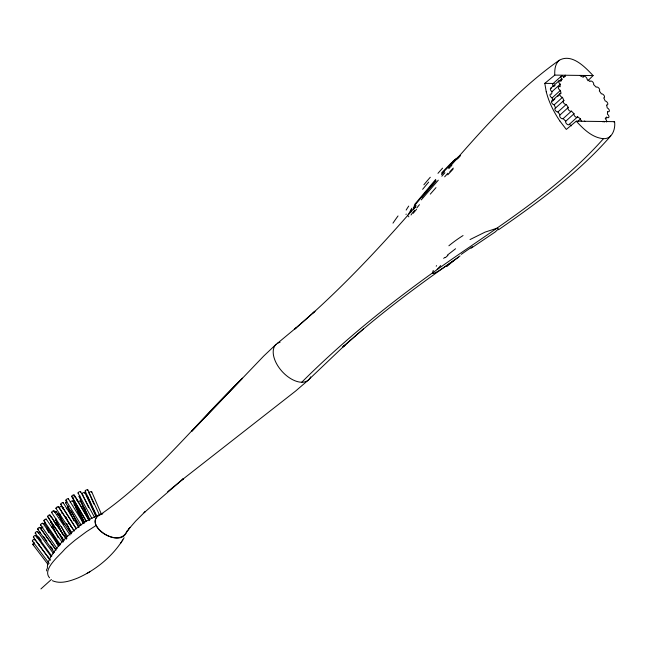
<?xml version="1.0" encoding="UTF-8"?>
<svg xmlns="http://www.w3.org/2000/svg" width="647" height="647" viewBox="0 0 647 647"><rect width="100%" height="100%" fill="white"/><g stroke="black" fill="none" stroke-linecap="round" stroke-linejoin="round"><path stroke-width="0.97" d="M46.624 570.921L46.713 568.996M97.22 527.289C102.711 536.201 121.919 543.747 126.982 531.009M126.933 531.341C120.01 551.26 78.497 521.506 102.501 513.758M408.031 215.119L411.832 208.269M433.239 270.381L432.495 272.945M52.375 580.707C60.608 584.306 69.989 581.087 77.85 577.989C96.71 569.554 113.476 555.595 124.095 537.77M102.841 513.702C96.112 513.839 92.925 521.894 96.985 526.925M120.714 543.157L121.434 542.057M122.129 540.989L122.825 539.93M410.691 210.72L411.524 209.531M127.661 530.686L129.861 527.556L126.723 532.012M129.861 527.556L128.988 528.793L135.692 521.078L144.944 511.866L144.055 512.723L183.158 478.95L182.163 479.767L295.533 391.12L308.546 379.926M411.015 210.849L411.71 209.919M414.662 204.428L435.746 179.405M414.064 206.118L435.779 180.392M413.312 207.849L415.609 204.986M413.36 209.393L413.708 208.965M414.387 208.124L414.056 208.536M414.557 207.922L415.406 206.886M436.207 266.176L436.628 265.674M421.795 197.586L436.102 180.942M421.27 199.891L438.31 180.165M441.61 174.69L444.157 171.843M451.533 164.839C484.385 127.119 518.093 89.367 559.162 60.308C571.899 53.086 585.001 67.029 593.089 75.578L587.913 80.746M416.183 205.754C378.236 249.435 338.527 291.773 294.409 329.323L314.976 311.247L313.011 312.986M441.812 176.21L444.926 172.749M441.739 172.765L450.943 163.27M441.804 173.711L451.371 163.861M610.752 135.951C578.515 172.911 538.627 201.961 498.554 229.742M448.411 167.209L451.477 163.99M559.801 120.908L566.295 129.432L576.275 121.183L614.577 121.652C615.629 128.874 612.28 139.154 603.473 138.676C565.486 181.564 517.746 213.931 470.854 246.159C410.902 286.815 353.019 330.924 301.737 382.264M448.711 168.649L449.277 168.05M449.552 167.751L451.841 165.381M614.068 122.17L614.577 121.652M309.331 379.085L344.956 345.134L342.991 346.865C379.288 314.151 418.569 284.971 458.699 257.158M559.162 60.308C555.053 63.956 554.511 69.949 554.786 75.101L544.806 83.358L546.238 91.825M453.07 162.268L453.725 161.677A40.648 20.3 -33.5 0 1 454.574 160.868M443.68 258.396L444.74 257.425M452.9 161.435L453.329 161.046M453.232 162.122L454.38 161.095M552.959 83.698L561.256 76.217M550.654 88.324L558.943 80.843M559.663 80.754L561.742 78.885M563.472 77.624L565.543 75.756A2.41 1.391 47.9 0 1 565.195 75.189M553.735 86.641L555.11 85.388M559.954 81.029L562.025 79.152A2.41 1.391 47.9 0 1 561.159 76.314A2.41 1.391 47.9 0 1 563.812 77.017A29.843 17.186 47.9 0 1 565.543 75.756M551.818 93.419A29.843 17.186 47.9 0 1 551.98 91.656L560.27 84.175A2.41 1.391 47.9 0 1 558.701 81.279A2.41 1.391 47.9 0 1 561.03 81.158A29.843 17.186 47.9 0 1 562.025 79.152M571.519 125.85A29.843 17.186 47.9 0 1 569.36 124.289A2.41 1.391 47.9 0 1 566.885 124.111A2.41 1.391 47.9 0 1 565.761 121.215A29.843 17.186 47.9 0 1 563.157 118.595A2.41 1.391 47.9 0 1 560.439 117.6A2.41 1.391 47.9 0 1 560.067 114.915A29.843 17.186 47.9 0 1 557.957 111.931A2.41 1.391 47.9 0 1 555.215 110.208A2.41 1.391 47.9 0 1 555.627 107.936A29.843 17.186 47.9 0 1 554.18 104.838A2.41 1.391 47.9 0 1 551.632 102.533A2.41 1.391 47.9 0 1 552.797 100.859A29.843 17.186 47.9 0 1 552.134 97.891L560.423 90.41A2.41 1.391 47.9 0 1 558.28 87.701A2.41 1.391 47.9 0 1 560.1 86.771A29.843 17.186 47.9 0 1 560.27 84.175M551.818 101.037L560.108 93.556M552.797 100.859L554.867 98.991M557.633 96.492L559.016 95.246M554.18 104.838L562.469 97.357A2.41 1.391 47.9 0 1 559.922 95.044A2.41 1.391 47.9 0 1 561.086 93.378A29.843 17.186 47.9 0 1 560.423 90.41M555.627 107.936L563.917 100.455A29.843 17.186 47.9 0 1 562.469 97.357M557.957 111.931L566.246 104.45A29.843 17.186 47.9 0 0 568.357 107.426A2.41 1.391 47.9 0 0 568.729 110.119A2.41 1.391 47.9 0 0 571.447 111.106A29.843 17.186 47.9 0 0 574.051 113.735A2.41 1.391 47.9 0 0 575.183 116.622A2.41 1.391 47.9 0 0 577.65 116.808A29.843 17.186 47.9 0 0 580.537 118.854A2.41 1.391 47.9 0 0 581.766 121.312M560.067 114.915L568.357 107.426M40.931 588.924L51.404 579.477M563.157 118.595L571.447 111.106M565.761 121.215L574.051 113.735M569.36 124.289L577.65 116.808M577.771 121.353L580.537 118.854M605.22 118.409L606.603 117.164A2.41 1.391 47.9 0 0 608.932 117.042A2.41 1.391 47.9 0 0 607.363 114.147A29.843 17.186 47.9 0 0 607.533 111.551A2.41 1.391 47.9 0 0 609.361 110.621A2.41 1.391 47.9 0 0 607.209 107.912A29.843 17.186 47.9 0 0 606.546 104.943A2.41 1.391 47.9 0 0 607.711 103.277A2.41 1.391 47.9 0 0 605.163 100.964A29.843 17.186 47.9 0 0 603.716 97.867A2.41 1.391 47.9 0 0 604.128 95.594A2.41 1.391 47.9 0 0 601.386 93.872A29.843 17.186 47.9 0 0 599.276 90.895A2.41 1.391 47.9 0 0 598.904 88.202A2.41 1.391 47.9 0 0 596.186 87.216A29.843 17.186 47.9 0 0 593.582 84.587A2.41 1.391 47.9 0 0 592.45 81.7A2.41 1.391 47.9 0 0 589.983 81.522A29.843 17.186 47.9 0 0 587.096 79.468A2.41 1.391 47.9 0 0 585.3 76.605A2.41 1.391 47.9 0 0 583.279 77.252A29.843 17.186 47.9 0 0 580.343 75.942A2.41 1.391 47.9 0 0 580.173 75.376M276.148 344.293L263.669 356.101L191.463 431.541L242.488 378.171C195.895 423.47 155.086 476.321 101.498 513.864M457.162 158.523L457.777 157.981M342.991 346.865L363.46 328.911M454.412 160.092L460.332 155.846M454.615 160.893L457.785 158.345L456.458 159.299M447.295 255.201L455.569 248.755M277.474 343.298L296.423 327.56M167.702 491.688L183.158 478.95M457.93 158.24L458.44 157.876M446.373 265.739L460.082 255.88M445.953 266.038L438.431 271.101L434.024 273.269M458.707 157.585L459.127 157.302M471.081 248.238L495.157 232.006L498.15 229.2L498.182 228.48L497.195 228.27A3.138 0.712 -15.6 0 0 496.71 228.31L485.072 232.127L470.013 239.568M96.185 525.437L86.577 531.599L75.626 539.744A114.147 43.867 -25 0 0 64.635 549.319C59.791 555.458 41.772 569.287 49.568 577.795M86.666 573.622L90.37 571.422M98.894 515.457C86.641 519.104 76.645 527.79 67.442 536.339A83.754 37.203 -30.4 0 0 55.035 550.451C51.542 555.781 46.786 561.677 47.425 568.438M554.786 75.101L593.089 75.578M544.806 83.358L553.792 83.471M603.473 138.676C592.215 137.746 583.513 129.085 576.275 121.183M32.868 544.531L48.113 564.548M34.728 539.355L50.28 560.132M32.39 541.062L49.148 563.44M38.796 537.172L41.182 540.366M35.722 535.498L51.194 556.59M33.401 537.22L50.07 559.938M47.87 556.76L49.043 558.361M43.325 536.323L46.883 541.224M50.434 546.125L52.803 549.392M37.575 531.494L53.547 553.67M35.229 533.185L51.8 556.177M40.025 527.426L56.087 550.079M40.85 528.801L55.763 549.829M37.68 529.109L54.308 552.57M42.953 523.302L58.877 546.133M40.575 524.96L57.073 548.599M44.497 523.544L59.815 545.615M46.269 519.161L62.063 542.154M43.883 520.786L60.244 544.604M51.226 516.67L66.358 538.951M48.84 518.304L63.972 540.585M49.956 515.004L66.164 538.983M47.554 516.613L63.762 540.593M56.184 511.453L71.113 533.945M53.992 510.871L70.038 535.02M51.574 512.456L67.62 536.606M58.384 506.771L74.235 531.098M55.949 508.316L71.793 532.651M61.724 506.261L75.861 528.138M59.306 507.838L73.984 530.556M63.139 502.695L78.748 527.232M60.713 504.264L76.322 528.801M65.517 502.719L79.848 525.72M68.356 498.772L83.633 523.552M65.881 500.26L81.158 525.041M74.09 494.987L88.874 520.091M71.607 496.467L86.391 521.571M75.125 496.346L88.841 519.743M72.634 497.802L86.35 521.207M80.584 491.647L94.486 517.204M78.052 493.038L91.947 518.595M68.986 528.745L71.283 533.168M79.557 511.923L84.353 521.911M84.264 508.437L89.715 520.075M83.212 506.682L89.504 520.107M87.798 489.868L99.759 515.513M85.194 491.122L96.726 515.853M84.83 492.553L95.934 516.363M82.226 493.798L88.631 507.539M79.104 496.613L89.779 519.517M80.422 501.118L88.962 519.436M74.17 501.069L84.425 523.051M76.467 507.66L83.722 523.229M74.526 504.215L83.495 523.447M72.901 501.029L83.148 523.011M71.235 510.92L78.918 527.41M67.49 507.094L73.895 520.835M68.776 510.038L71.34 515.538M69.561 523.423L70.838 526.173M65.945 516.953L69.358 524.28M66.681 523.423L71.38 533.5M68.849 529.133L70.555 532.796M59.378 514.6L64.077 524.677M58.837 514.219L62.686 522.461M59.411 515.732L61.546 520.309M61.36 526.464L66.916 538.369M55.569 519.234L62.832 534.802M55.82 519.945L60.947 530.936M55.019 522.55L56.305 525.299M61.433 536.29L63.568 540.868M59.443 533.759L63.285 542M50.862 522.186L58.125 537.754M52.771 526.949L55.335 532.449M54.866 538.28L58.287 545.607M52.496 533.88L57.623 544.871M46.907 528.72L48.614 532.384M87.612 496.637L96.573 516.961M91.712 491.825L101.312 513.912M89.076 493.006L93.88 504.053M602.996 121.984A29.843 17.186 47.9 0 0 603.821 121.312A2.41 1.391 47.9 0 0 604.646 121.976M584.904 121.345A29.843 17.186 47.9 0 1 584.354 121.07A2.41 1.391 47.9 0 1 584.33 121.312M606.603 117.164A29.843 17.186 47.9 0 1 605.608 119.169A2.41 1.391 47.9 0 1 606.506 121.976M566.246 104.45A2.41 1.391 47.9 0 1 563.505 102.727A2.41 1.391 47.9 0 1 563.917 100.455M552.134 97.891A2.41 1.391 47.9 0 1 549.999 95.319A2.41 1.391 47.9 0 1 551.527 94.13M551.98 91.656A2.41 1.391 47.9 0 1 550.379 89.27A2.41 1.391 47.9 0 1 551.6 88.105M553.484 86.374A2.41 1.391 47.9 0 1 552.675 84.191A2.41 1.391 47.9 0 1 554.123 83.568M310.649 376.845A24.085 13.87 47.9 0 1 281.768 371.087A24.085 13.87 47.9 0 1 280.07 342.263M405.993 214.448A61.336 22.548 -28.1 0 1 406.227 214.068M410.667 212.24A103.997 27.109 -36.6 0 1 411.646 210.971M392.98 223.134A161.378 26.624 -42.1 0 1 398.026 215.952M444.659 176.817A160.003 22.459 -44.4 0 1 447.934 173.178M449.786 171.827A112.368 27.061 -41.5 0 1 453.312 168.091M559.825 120.9A68.695 39.564 47.9 0 1 546.27 91.834M406.162 210.081A99.986 35.86 -31.5 0 1 408.71 206.094M447.773 174.827A146.643 26.106 -42.8 0 1 453.005 169.223M451.808 163.545A53.369 23.09 -35.6 0 1 453.717 161.774M453.434 161.103A38.812 18.262 -34.8 0 1 454.509 160.149M408.88 216.761A8.395 1.779 0.6 0 1 408.184 216.551M454.048 160.917A32.593 17 -34.4 0 1 456.151 159.081M450.935 163.715A56.871 26.487 -34.3 0 1 452.439 162.308M423.882 184.783A155.935 39.75 -40.3 0 1 430.287 177.246M416.822 207.913A104.782 32.787 -34.8 0 1 419.466 204.654M411.007 215.006A46.22 18.205 -28.7 0 1 414.598 210.307M458.893 156.614A9.479 4.141 -40.3 0 1 460.243 155.603M457.429 157.682A15.099 5.977 -39.6 0 1 458.844 156.509M454.841 160.068A27.853 10.19 -39.5 0 1 456.798 158.264M452.059 162.389A42.548 14.921 -39.7 0 1 454.534 159.963M450.708 163.885A56.491 19.653 -39.6 0 1 452.172 162.397M437.97 173.347A103.601 28.177 -41.1 0 1 442.58 168.131M422.628 189.328A151.657 23.704 -44.1 0 1 428.678 182.106M430.295 194.132A148.268 14.978 -45.3 0 1 435.981 187.638M413.91 208.908A96.573 23.527 -37.6 0 1 415.528 206.894M413.247 213.308A54.591 16.102 -34 0 1 416.547 209.345M433.943 273.349A4.286 1.367 -30.5 0 1 432.552 272.921M437.162 269.54A51.938 17.825 -26.3 0 1 440.712 265.585M446.867 266.499A115.206 49.568 -16.8 0 1 454.493 260.167M445.379 257.635A159.146 88.493 -3.4 0 1 447.942 255.436M448.881 245.779A171.067 102.744 1.8 0 1 463.042 235.557M461.287 254.352A155.062 20.833 -40.4 0 1 472.407 246.677M59.767 515.894A1.448 0.558 -25 0 1 59.847 514.98M56.645 520.067A1.448 0.558 -25 0 1 55.957 519.476M68.234 507.232A1.448 0.558 -25 0 1 67.458 506.981A1.448 0.558 -25 0 1 68.242 506.132M66.301 508.663A1.448 0.558 -25 0 1 66.39 508.841M59.953 514.761A1.448 0.558 -25 0 1 59.815 513.847M61.805 513.217A1.448 0.558 -25 0 1 61.999 513.386M56.224 519.379A1.448 0.558 -25 0 1 55.933 518.538M54.663 522.388A1.448 0.558 -25 0 1 54.833 523.075M51.477 526.973A1.448 0.558 -25 0 1 52.706 526.876A1.448 0.558 -25 0 1 52.407 527.645M55.65 523.771A1.448 0.558 -25 0 1 57.534 522.452M69.512 510.176A1.448 0.558 -25 0 1 68.962 509.512M74.106 504.053A1.448 0.558 -25 0 1 74.09 504.967M76.686 499.727A1.448 0.558 -25 0 1 76.686 500.228M74.753 501.223A1.448 0.558 -25 0 1 74.478 500.43M70.523 502.42A1.448 0.558 -25 0 1 70.709 501.546A1.448 0.558 -25 0 1 72.496 500.859A1.448 0.558 -25 0 1 72.658 501.611M62.783 508.833A1.448 0.558 -25 0 1 63.754 507.66M57.259 514.365A1.448 0.558 -25 0 1 58.683 514.098A1.448 0.558 -25 0 1 58.537 514.858M53.377 520.843A1.448 0.558 -25 0 1 53.483 521.142M51.437 522.347A1.448 0.558 -25 0 1 51.453 521.328M47.563 528.874A1.448 0.558 -25 0 1 46.891 528.51A1.448 0.558 -25 0 1 47.935 527.612M70.175 514.268A1.448 0.558 -25 0 1 71.033 514.729M75.456 507.58A1.448 0.558 -25 0 1 76.443 507.62A1.448 0.558 -25 0 1 76.095 508.348M77.955 501.902A1.448 0.558 -25 0 1 79.888 500.956A1.448 0.558 -25 0 1 80.123 501.757M74.081 496.419A1.448 0.501 -30.4 0 1 75.092 496.306A1.448 0.501 -30.4 0 1 74.761 497.042M73.329 497.858A1.448 0.501 -30.4 0 1 72.771 497.341M66.309 502.719A1.448 0.501 -31.9 0 1 65.533 502.428A1.448 0.501 -31.9 0 1 66.997 501.255M59.864 507.903A1.448 0.51 -32.9 0 1 59.492 507.264A1.448 0.51 -32.9 0 1 61.271 506.172A1.448 0.51 -32.9 0 1 61.473 506.916M54.308 512.101A1.448 0.518 -33.6 0 1 55.909 511.34A1.448 0.518 -33.6 0 1 55.909 512.133M50.579 516.629A1.448 0.526 -34.2 0 1 51.04 517.276M49.479 518.344A1.448 0.526 -34.2 0 1 48.865 517.948M44.966 523.649A1.448 0.534 -34.8 0 1 44.514 523.229A1.448 0.534 -34.8 0 1 45.597 522.161M41.748 528.745A1.448 0.542 -35.3 0 1 41.012 528.178A1.448 0.542 -35.3 0 1 43.009 527.022M38.335 533.12A1.448 0.558 -36 0 1 39.92 532.149A1.448 0.558 -36 0 1 40.26 532.804M36.814 538.005A1.448 0.59 -36.8 0 1 38.464 537.059M77.963 511.834A1.448 0.744 -25.7 0 1 79.532 512.327M82.517 506.407A1.448 0.736 -25.1 0 1 83.067 507.329M86.415 496.443A1.448 0.687 -23.8 0 1 87.466 497.195M79.937 496.734A1.448 0.558 -25 0 1 79.08 496.524A1.448 0.558 -25 0 1 79.864 495.651M82.727 493.968A1.448 0.558 -25 0 1 82.509 493.184A1.448 0.558 -25 0 1 84.425 492.383A1.448 0.558 -25 0 1 84.466 493.249M78.602 493.143A1.448 0.501 -28.5 0 1 78.23 492.545A1.448 0.501 -28.5 0 1 79.985 491.558A1.448 0.501 -28.5 0 1 80.446 492.1M72.157 496.548A1.448 0.501 -30.5 0 1 71.777 495.95A1.448 0.501 -30.5 0 1 73.532 494.906A1.448 0.501 -30.5 0 1 73.912 495.497M66.326 500.374A1.448 0.501 -31.7 0 1 66.083 499.727A1.448 0.501 -31.7 0 1 67.757 498.683A1.448 0.501 -31.7 0 1 68.242 499.185M61.198 504.345A1.448 0.501 -32.5 0 1 60.875 503.722A1.448 0.501 -32.5 0 1 62.549 502.638A1.448 0.501 -32.5 0 1 63.034 503.156M56.629 508.372A1.448 0.51 -33.1 0 1 56.127 507.774A1.448 0.51 -33.1 0 1 57.995 506.65A1.448 0.51 -33.1 0 1 57.963 507.563M52.116 512.537A1.448 0.518 -33.6 0 1 51.76 511.89A1.448 0.518 -33.6 0 1 53.499 510.774A1.448 0.518 -33.6 0 1 53.774 511.478M48.177 516.67A1.448 0.518 -34.1 0 1 47.741 516.023A1.448 0.518 -34.1 0 1 49.568 514.899A1.448 0.518 -34.1 0 1 49.576 515.813M44.433 520.859A1.448 0.526 -34.5 0 1 44.061 520.196A1.448 0.526 -34.5 0 1 45.816 519.064A1.448 0.526 -34.5 0 1 46.026 519.84M41.068 525.041A1.448 0.534 -34.9 0 1 40.729 524.377A1.448 0.534 -34.9 0 1 42.362 523.245A1.448 0.534 -34.9 0 1 42.856 523.795M38.488 529.084A1.448 0.542 -35.3 0 1 37.752 528.615A1.448 0.542 -35.3 0 1 39.532 527.345A1.448 0.542 -35.3 0 1 39.766 528.178M35.925 533.241A1.448 0.558 -35.8 0 1 35.334 532.667A1.448 0.558 -35.8 0 1 37.049 531.43A1.448 0.558 -35.8 0 1 37.397 532.182M33.992 537.285A1.448 0.566 -36.3 0 1 33.49 536.654A1.448 0.566 -36.3 0 1 35.132 535.441A1.448 0.566 -36.3 0 1 35.634 536.072M33.046 541.143A1.448 0.59 -36.8 0 1 32.479 540.504A1.448 0.59 -36.8 0 1 34.129 539.258A1.448 0.59 -36.8 0 1 34.614 539.954M33.798 544.531A1.448 0.631 -37.3 0 1 32.851 544.119A1.448 0.631 -37.3 0 1 34.412 542.728M38.505 544.556A1.448 0.72 -36.1 0 1 39.055 545.372M85.048 508.712A1.448 0.736 -25.1 0 1 84.579 507.604M89.375 493.208A1.448 0.639 -23.5 0 1 89.415 492.278A1.448 0.639 -23.5 0 1 91.227 491.599A1.448 0.639 -23.5 0 1 91.534 492.407M85.695 491.291A1.448 0.558 -25 0 1 85.396 490.58A1.448 0.558 -25 0 1 87.199 489.714A1.448 0.558 -25 0 1 87.66 490.345"/></g></svg>
